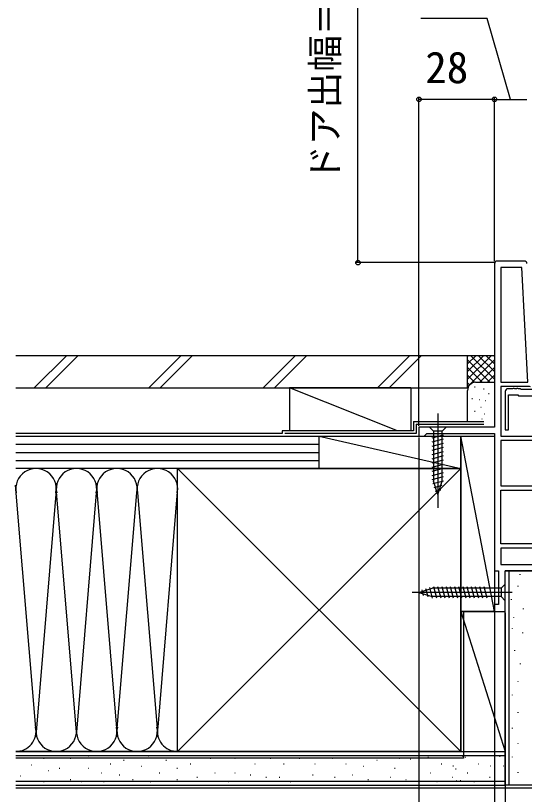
# Model space of a CAD drawing. Units: millimetres, scale not verified. Extents: x -700 to 700, y -1044 to 1038.
# Drawn here: x -473.1 to -284.4, y -666.5 to -377.5 of the extents above; entities that cross this region are included whole.
import ezdxf
from ezdxf.enums import TextEntityAlignment as Align

# ---------------------------------------------------------------- set-up
doc = ezdxf.new("R2010")
doc.units = ezdxf.units.MM
doc.header["$LTSCALE"] = 6
for name, color, linetype in [('0-2_YKK_11', 7, 'Continuous'), ('0-5_YKK_13', 4, 'Continuous'), ('0-7_YKK_D', 6, 'Continuous'), ('0-9_YSS_K', 3, 'Continuous'), ('0-A_YSS_KE', 3, 'Continuous')]:
    doc.layers.add(name, color=color, linetype=linetype)
doc.styles.add('ＭＳ ゴシック', font='')
doc.styles.get('ＭＳ ゴシック').set_extended_font_data('MS Gothic')

msp = doc.modelspace()

# ---------------------------------------------------------------- linework, layer by layer
at = {"layer": '0-2_YKK_11'}
msp.add_line((-284.451, -468.6), (-294.502, -468.6), dxfattribs=at)
for points in [[(-295.502, -469.6), (-295.502, -530.2), (-323.502, -530.2), (-323.502, -533.6), (-321.602, -533.6), (-321.102, -533.1), (-320.602, -532.6), (-295.502, -532.6), (-295.502, -583.6), (-294.002, -583.6), (-294.002, -596.1), (-295.502, -596.1), (-295.502, -598.6), (-291.502, -598.6), (-291.502, -583.6)], [(-282.137, -515.318), (-282.459, -515.2), (-293.102, -515.2), (-293.102, -533.6)], [(-291.502, -517), (-291.502, -531.2), (-290.302, -531.2), (-290.302, -518.3), (-286.854, -518.3), (-286.554, -518.6), (-278.249, -518.6), (-277.949, -518.3), (-276.254, -518.3), (-275.954, -518.6), (-267.649, -518.6), (-267.349, -518.3), (-263.902, -518.3), (-263.902, -531.2), (-262.702, -531.2), (-262.702, -517)], [(-279.202, -516.3), (-285.602, -516.3), (-285.902, -516), (-286.614, -516), (-286.808, -515.85), (-287.195, -515.85), (-287.389, -516), (-288.014, -516), (-288.208, -515.85), (-288.595, -515.85), (-288.789, -516), (-290.502, -516)], [(-293.102, -533.6), (-255.902, -533.6), (-255.902, -530.5), (-259.802, -530.5)], [(-260.102, -573.6), (-293.102, -573.6), (-293.102, -553.6), (-260.102, -553.6), (-260.102, -555)], [(-291.502, -583.6), (-227.502, -583.6), (-227.502, -581.8), (-229.502, -581.8), (-229.502, -573.6), (-232.802, -573.6)]]:
    msp.add_lwpolyline(points, dxfattribs=at)
for points in [[(-283.146, -513.6), (-285.379, -471), (-293.102, -471), (-293.102, -513.6)], [(-293.102, -552), (-255.902, -552), (-255.902, -535.2), (-293.102, -535.2)], [(-255.102, -575.2), (-293.102, -575.2), (-293.102, -581.2), (-255.102, -581.2)]]:
    msp.add_lwpolyline(points, close=True, dxfattribs=at)
for centre, start, end in [((-294.502, -469.6), 90.00001, 179.99999), ((-284.451, -469.6), 3.00003, 90), ((-290.502, -517), 90.00001, 179.99999)]:
    msp.add_arc(centre, 1, start, end, dxfattribs=at)
at = {"layer": '0-5_YKK_13'}
for p, q in [((-316.502, -525.2), (-316.502, -560.2)), ((-313.402, -530.2), (-319.602, -530.2)), ((-319.602, -530.2), (-318.052, -531.75)), ((-318.052, -531.75), (-318.052, -550.284)), ((-314.952, -531.75), (-318.052, -531.75)), ((-313.402, -530.2), (-314.952, -531.75)), ((-314.952, -550.284), (-314.952, -531.75)), ((-318.602, -534.176), (-314.402, -533.051)), ((-318.602, -535.729), (-314.402, -534.604)), ((-318.602, -537.282), (-314.402, -536.157)), ((-318.602, -538.835), (-314.402, -537.71)), ((-318.602, -540.388), (-314.402, -539.263)), ((-318.602, -541.941), (-314.402, -540.816)), ((-318.602, -543.494), (-314.402, -542.368)), ((-318.602, -545.047), (-314.402, -543.921)), ((-318.602, -546.6), (-314.402, -545.474)), ((-318.602, -548.153), (-314.402, -547.027)), ((-318.602, -549.706), (-314.402, -548.58)), ((-318.343, -551.189), (-314.402, -550.133)), ((-316.502, -555.2), (-318.052, -550.284)), ((-317.891, -552.621), (-314.855, -551.808)), ((-316.502, -555.2), (-314.952, -550.284)), ((-317.44, -554.053), (-315.39, -553.504)), ((-316.882, -593.7), (-318.007, -589.5)), ((-315.329, -593.7), (-316.454, -589.5)), ((-313.776, -593.7), (-314.901, -589.5)), ((-312.223, -593.7), (-313.348, -589.5)), ((-310.67, -593.7), (-311.796, -589.5)), ((-309.117, -593.7), (-310.243, -589.5)), ((-307.564, -593.7), (-308.69, -589.5)), ((-306.012, -593.7), (-307.137, -589.5)), ((-304.459, -593.7), (-305.584, -589.5)), ((-302.906, -593.7), (-304.031, -589.5)), ((-301.353, -593.7), (-302.478, -589.5)), ((-299.8, -593.7), (-300.925, -589.5)), ((-298.247, -593.7), (-299.372, -589.5)), ((-289.002, -591.6), (-326.002, -591.6)), ((-323.502, -591.6), (-318.586, -590.05)), ((-323.502, -591.6), (-318.586, -590.05)), ((-323.502, -591.6), (-318.586, -593.15)), ((-321.805, -592.711), (-322.355, -590.661)), ((-320.109, -593.246), (-320.923, -590.21)), ((-318.435, -593.7), (-319.491, -589.758)), ((-293.052, -590.05), (-318.586, -590.05)), ((-293.052, -593.15), (-318.586, -593.15)), ((-291.502, -594.7), (-293.052, -593.15))]:
    msp.add_line(p, q, dxfattribs=at)
msp.add_lwpolyline([(-291.502, -588.5), (-293.052, -590.05), (-293.052, -593.15)], dxfattribs=at)
at = {"layer": '0-7_YKK_D'}
for p, q in [((-346.113, -469.2), (-346.113, -195.82)), ((-323.502, -529.7), (-323.502, -407.602)), ((-295.501, -408.602), (-323.502, -408.602)), ((-295.501, -466.6), (-295.501, -407.602)), ((-295.5, -468.6), (-295.5, -407.602)), ((-295.5, -408.602), (-283.501, -408.602)), ((-295.502, -469.2), (-347.113, -469.2)), ((-323.501, -534.1), (-323.501, -897.59)), ((-295.501, -598.35), (-295.504, -897.59)), ((-295.502, -598.6), (-295.502, -717.6)), ((-295.502, -599.1), (-295.5, -807.598)), ((-295.501, -598.35), (-295.501, -867.596)), ((-295.501, -599.1), (-295.501, -897.59)), ((-295.501, -599.1), (-295.5, -777.597)), ((-291.501, -599.1), (-291.5, -777.597))]:
    msp.add_line(p, q, dxfattribs=at)
msp.add_lwpolyline([(-289.5, -408.602), (-298.188, -378.602), (-322.825, -378.602)], dxfattribs=at)
for centre in [(-323.502, -408.602), (-295.501, -408.602), (-295.5, -408.602), (-346.113, -469.2)]:
    msp.add_circle(centre, 0.85, dxfattribs=at)
at = {"layer": '0-9_YSS_K'}
for p, q in [((-466.134, -515.6), (-454.134, -503.6)), ((-461.891, -515.6), (-449.891, -503.6)), ((-423.707, -515.6), (-411.707, -503.6)), ((-419.465, -515.6), (-407.465, -503.6)), ((-381.281, -515.6), (-369.281, -503.6)), ((-377.038, -515.6), (-365.038, -503.6)), ((-338.855, -515.6), (-326.855, -503.6)), ((-334.612, -515.6), (-322.612, -503.6)), ((-305.502, -503.6), (-295.502, -503.6)), ((-296.644, -503.6), (-305.502, -512.458)), ((-299.472, -503.6), (-305.502, -509.629)), ((-302.301, -503.6), (-305.502, -506.801)), ((-305.129, -503.6), (-305.502, -503.973)), ((-295.502, -505.286), (-305.502, -515.286)), ((-297.188, -513.6), (-305.502, -505.286)), ((-295.502, -512.458), (-304.36, -503.6)), ((-295.502, -509.629), (-301.531, -503.6)), ((-295.502, -506.801), (-298.703, -503.6)), ((-295.502, -503.973), (-295.874, -503.6)), ((-300.016, -513.6), (-305.502, -508.115)), ((-295.502, -508.115), (-300.987, -513.6)), ((-302.827, -513.618), (-305.502, -510.943)), ((-295.502, -510.943), (-298.176, -513.618)), ((-304.707, -514.566), (-305.502, -513.772)), ((-302.498, -513.6), (-295.498, -513.6)), ((-331.502, -531.6), (-371.502, -515.6)), ((-371.502, -515.6), (-371.502, -531.6)), ((-326.502, -515.6), (-371.502, -515.6)), ((-326.502, -515.6), (-326.502, -531.6)), ((-305.498, -527.9), (-305.498, -516.6)), ((-302.693, -515.428), (-302.893, -515.428)), ((-299.355, -516.095), (-299.555, -516.095)), ((-303.694, -519.767), (-303.894, -519.767)), ((-301.024, -520.101), (-301.224, -520.101)), ((-297.498, -517.926), (-297.698, -517.926)), ((-300.421, -522.894), (-300.621, -522.894)), ((-298.687, -520.435), (-298.887, -520.435)), ((-302.693, -524.441), (-302.893, -524.441)), ((-299.021, -525.442), (-299.221, -525.442)), ((-300.042, -527.22), (-300.242, -527.22)), ((-472.995, -533.6), (-360.502, -533.6)), ((-371.502, -533.6), (-326.502, -533.6)), ((-360.502, -545.6), (-360.502, -533.6)), ((-360.502, -533.6), (-308.002, -545.6)), ((-295.501, -598.6), (-308.002, -533.6)), ((-472.995, -536.6), (-360.502, -536.6)), ((-472.995, -539.6), (-360.502, -539.6)), ((-472.995, -542.6), (-360.502, -542.6)), ((-413.004, -545.6), (-472.998, -545.6)), ((-360.502, -545.6), (-472.995, -545.6)), ((-308.004, -650.6), (-413.004, -545.6)), ((-308.004, -545.6), (-413.004, -650.6)), ((-465.504, -643.481), (-473.082, -551.782)), ((-458.08, -553.632), (-465.504, -643.481)), ((-450.504, -643.481), (-458.005, -552.707)), ((-443.165, -554.665), (-450.504, -643.481)), ((-442.895, -554.045), (-435.504, -643.481)), ((-435.504, -643.481), (-428.162, -554.632)), ((-427.846, -554.632), (-420.504, -643.481)), ((-413.011, -552.794), (-420.346, -641.568)), ((-290.004, -663.1), (-290.004, -583.6)), ((-286.056, -584.792), (-286.056, -584.992)), ((-286.79, -589.14), (-286.79, -589.34)), ((-289.284, -594.081), (-289.284, -594.281)), ((-291.504, -650.6), (-291.504, -598.151)), ((-284.887, -597.589), (-284.887, -597.79)), ((-308.004, -598.6), (-291.504, -598.6)), ((-308.004, -650.6), (-308.004, -598.6)), ((-308.004, -598.6), (-291.504, -650.6)), ((-288.505, -600.708), (-288.505, -600.908)), ((-288.938, -604.799), (-288.938, -604.999)), ((-285.141, -606.447), (-285.141, -606.647)), ((-288.114, -613.04), (-288.114, -613.24)), ((-285.966, -617.985), (-285.966, -618.185)), ((-286.79, -624.579), (-286.79, -624.779)), ((-288.938, -629.524), (-288.938, -629.724)), ((-286.79, -636.048), (-286.79, -636.248)), ((-288.938, -641.817), (-288.938, -642.017)), ((-286.79, -647.586), (-286.79, -647.786)), ((-413.004, -650.6), (-472.998, -650.6)), ((-472.998, -652.1), (-291.504, -652.1)), ((-462.499, -653.166), (-462.699, -653.166)), ((-452.61, -653.166), (-452.81, -653.166)), ((-446.016, -652.342), (-446.216, -652.342)), ((-423.764, -652.342), (-423.964, -652.342)), ((-400.687, -653.166), (-400.887, -653.166)), ((-391.622, -653.166), (-391.822, -653.166)), ((-378.435, -653.166), (-378.635, -653.166)), ((-367.721, -653.166), (-367.921, -653.166)), ((-355.427, -653.166), (-355.627, -653.166)), ((-330.703, -653.166), (-330.903, -653.166)), ((-319.985, -652.819), (-320.185, -652.819)), ((-308.004, -650.6), (-291.504, -650.6)), ((-307.188, -652.43), (-307.388, -652.43)), ((-306.212, -652.819), (-306.412, -652.819)), ((-293.415, -652.43), (-293.615, -652.43)), ((-288.938, -652.531), (-288.938, -652.731)), ((-467.123, -655.654), (-467.323, -655.654)), ((-437.775, -655.314), (-437.975, -655.314)), ((-432.83, -653.99), (-433.03, -653.99)), ((-417.171, -653.99), (-417.371, -653.99)), ((-408.105, -655.314), (-408.305, -655.314)), ((-384.204, -655.314), (-384.404, -655.314)), ((-373.49, -655.314), (-373.69, -655.314)), ((-361.952, -655.314), (-362.152, -655.314)), ((-350.482, -655.314), (-350.682, -655.314)), ((-338.944, -653.99), (-339.144, -653.99)), ((-326.612, -653.599), (-326.812, -653.599)), ((-315.044, -655.314), (-315.244, -655.314)), ((-310.696, -656.048), (-310.896, -656.048)), ((-301.271, -655.314), (-301.471, -655.314)), ((-296.923, -656.048), (-297.123, -656.048)), ((-292.12, -656.048), (-292.32, -656.048)), ((-460.851, -657.787), (-461.051, -657.787)), ((-456.73, -656.962), (-456.93, -656.962)), ((-446.016, -656.962), (-446.216, -656.962)), ((-441.071, -658.611), (-441.271, -658.611)), ((-426.236, -656.138), (-426.436, -656.138)), ((-419.643, -658.611), (-419.843, -658.611)), ((-413.05, -656.962), (-413.25, -656.962)), ((-399.039, -658.611), (-399.239, -658.611)), ((-391.622, -658.611), (-391.822, -658.611)), ((-343.889, -656.138), (-344.089, -656.138)), ((-332.351, -656.962), (-332.551, -656.962)), ((-323.493, -657.217), (-323.693, -657.217)), ((-319.164, -658.611), (-319.364, -658.611)), ((-309.72, -657.217), (-309.92, -657.217)), ((-305.391, -658.611), (-305.591, -658.611)), ((-286.79, -658.301), (-286.79, -658.501)), ((-472.998, -661.6), (-291.504, -661.6)), ((-471.213, -659.744), (-471.413, -659.744)), ((-452.61, -661.083), (-452.81, -661.083)), ((-434.478, -659.435), (-434.678, -659.435)), ((-429.533, -661.083), (-429.733, -661.083)), ((-413.05, -661.083), (-413.25, -661.083)), ((-405.632, -660.259), (-405.832, -660.259)), ((-385.853, -659.435), (-386.053, -659.435)), ((-380.083, -660.259), (-380.283, -660.259)), ((-375.139, -660.259), (-375.339, -660.259)), ((-362.776, -659.435), (-362.976, -659.435)), ((-354.603, -660.259), (-354.803, -660.259)), ((-348.01, -659.435), (-348.21, -659.435)), ((-342.241, -661.083), (-342.441, -661.083)), ((-333.999, -660.259), (-334.199, -660.259)), ((-328.23, -661.083), (-328.43, -661.083)), ((-323.304, -661.505), (-323.503, -661.505)), ((-310.923, -660.259), (-311.123, -660.259)), ((-309.531, -661.505), (-309.731, -661.505)), ((-307.967, -661.505), (-308.167, -661.505)), ((-297.15, -660.259), (-297.35, -660.259)), ((-472.998, -664.1), (-278.004, -664.1)), ((-462.499, -661.907), (-462.699, -661.907)), ((-448.489, -661.907), (-448.689, -661.907)), ((-440.247, -661.907), (-440.447, -661.907)), ((-422.94, -661.907), (-423.14, -661.907)), ((-394.094, -661.907), (-394.294, -661.907)), ((-371.018, -661.907), (-371.218, -661.907)), ((-316.692, -661.907), (-316.892, -661.907)), ((-302.919, -661.907), (-303.119, -661.907))]:
    msp.add_line(p, q, dxfattribs=at)
for points in [[(-360.502, -545.6), (-360.502, -533.6), (-308.002, -533.6), (-308.002, -545.6)], [(-308.002, -598.6), (-308.002, -533.6), (-295.502, -533.6), (-295.501, -598.6)]]:
    msp.add_lwpolyline(points, close=True, dxfattribs=at)
for centre, radius, start, end in [((-302.498, -516.6), 3, 90, 180), ((-465.504, -553.1), 7.5, 348.21621, 191.78356), ((-450.504, -553.1), 7.5, 348.21621, 191.78332), ((-435.504, -553.1), 7.5, 348.21621, 191.78332), ((-420.504, -553.1), 7.5, 348.21621, 191.78332), ((-473.004, -643.1), 7.5, 270.0476, 11.78354), ((-458.004, -643.1), 7.5, 168.21647, 11.78354), ((-443.004, -643.1), 7.5, 168.21647, 11.78354), ((-428.004, -643.1), 7.5, 168.21647, 11.78354), ((-413.004, -643.1), 7.5, 168.21647, 270)]:
    msp.add_arc(centre, radius, start, end, dxfattribs=at)
at = {"layer": '0-A_YSS_KE'}
for p, q in [((-472.995, -503.6), (-305.502, -503.6)), ((-325.495, -528.161), (-299.495, -528.162)), ((-374.195, -531.591), (-374.195, -532.591)), ((-324.495, -529.162), (-299.495, -529.162)), ((-374.195, -532.591), (-472.989, -532.589)), ((-413.004, -559.565), (-413.004, -545.6)), ((-413.004, -650.6), (-413.004, -553.1)), ((-291.504, -663.1), (-291.504, -583.6)), ((-279.004, -583.6), (-291.504, -583.6)), ((-307.004, -598.6), (-307.004, -653.1)), ((-472.998, -650.6), (-291.504, -650.6)), ((-307.004, -653.1), (-472.998, -653.1)), ((-291.504, -663.1), (-291.504, -650.6)), ((-472.998, -663.1), (-291.504, -663.1)), ((-279.004, -663.1), (-291.504, -663.1))]:
    msp.add_line(p, q, dxfattribs=at)
for points in [[(-472.995, -515.6), (-305.502, -515.6), (-305.502, -503.6)], [(-325.495, -528.161), (-325.495, -531.591), (-374.195, -531.591)], [(-324.495, -529.162), (-324.495, -532.592), (-373.195, -532.591)], [(-413.004, -545.6), (-308.004, -545.6), (-308.004, -650.6), (-413.004, -650.6)]]:
    msp.add_lwpolyline(points, dxfattribs=at)

# ---------------------------------------------------------------- texts
at = {"layer": '0-7_YKK_D', "style": 'ＭＳ ゴシック'}
msp.add_text('ドア出幅＝0.985DW－23.3', height=9.971, rotation=90, dxfattribs=at).set_placement((-350.39, -439.189), align=Align.BOTTOM_LEFT)
msp.add_text('28', height=11.73, dxfattribs=at).set_placement((-321.183, -406.102), align=Align.BOTTOM_LEFT)

doc.saveas('drawing.dxf')
